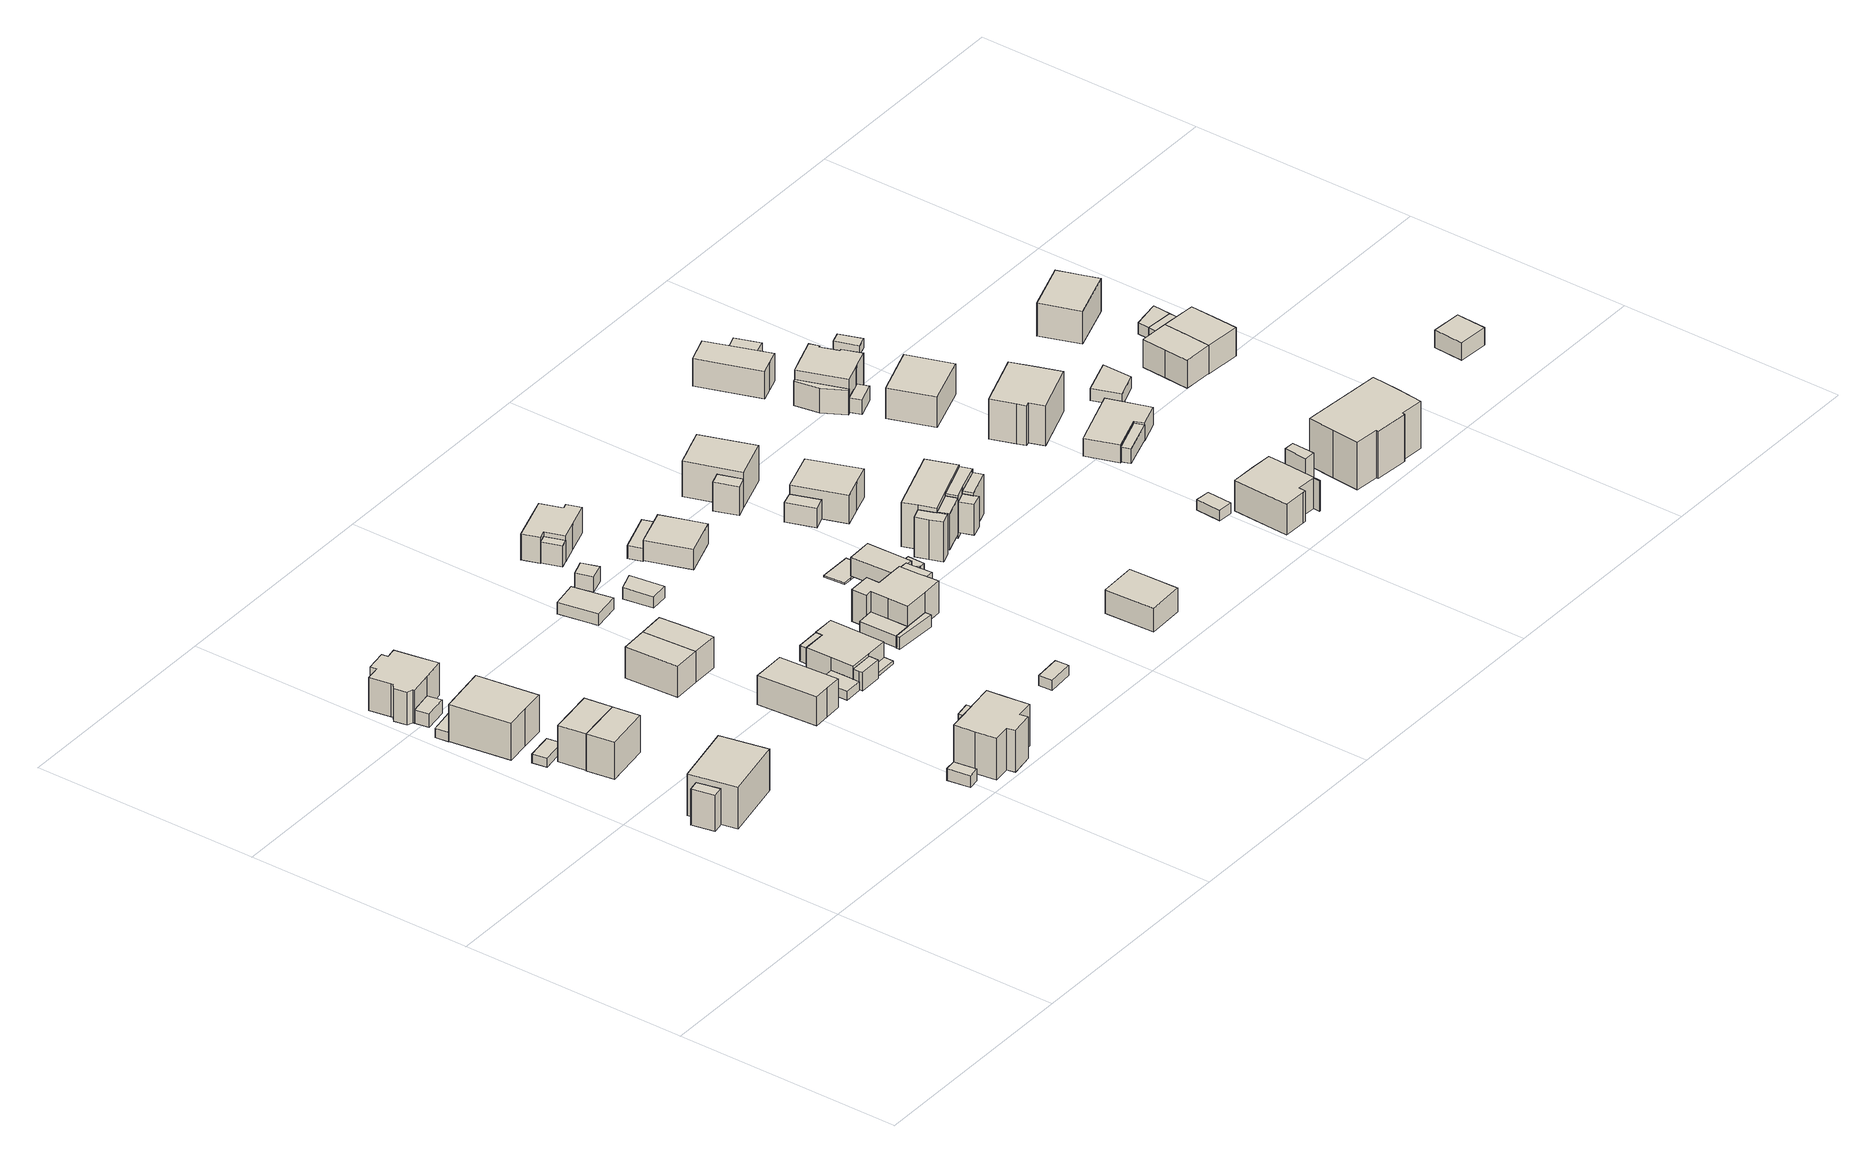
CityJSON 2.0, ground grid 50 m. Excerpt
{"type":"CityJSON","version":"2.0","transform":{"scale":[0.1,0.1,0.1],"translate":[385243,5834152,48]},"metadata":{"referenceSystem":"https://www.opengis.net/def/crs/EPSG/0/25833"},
"CityObjects":{
"building1":{"type":"Building","attributes":{"Gemeindeschluessel":"11000012","function":"31001_1010"},"address":[{"country":"Germany","locality":"Berlin","thoroughfareNumber":"21","thoroughfareName":"Schwarzkittelweg"}],"children":["building1-1","building1-2"]},
"building1-1":{"type":"BuildingPart","attributes":{"BezugspunktDach":"2200","measuredHeight":10.91,"storeysAboveGround":2},"parents":["building1"],"geometry":[{"type":"MultiSurface","lod":"1","boundaries":[[[0,1,2,3]],[[4,5,6,7]],[[4,7,3,2]],[[5,4,2,1]],[[6,5,1,0]],[[7,8,9,10,11,12,6,0,3]],[[12,11,10,9,8]]]}]},
"building1-2":{"type":"BuildingPart","attributes":{"BezugspunktDach":"2200","measuredHeight":8.13,"storeysAboveGround":2},"parents":["building1"],"geometry":[{"type":"Solid","lod":"1","boundaries":[[[[13,11,10,14]],[[9,12,15,16]],[[9,16,14,10]],[[15,12,11,13]],[[16,15,13,14]],[[12,9,10,11]]]]}]},
"building2":{"type":"Building","attributes":{"Gemeindeschluessel":"11000012","BezugspunktDach":"2200","function":"31001_2463","measuredHeight":2.95,"storeysAboveGround":1},"address":[{"country":"Germany","locality":"Berlin","thoroughfareNumber":"14A (1)","thoroughfareName":"Wildkanzelweg"}],"geometry":[{"type":"Solid","lod":"1","boundaries":[[[[17,18,19,20]],[[21,22,23,24]],[[21,24,20,19]],[[22,21,19,18]],[[23,22,18,17]],[[24,23,17,20]]]]}]},
"building3":{"type":"Building","attributes":{"Gemeindeschluessel":"11000012","BezugspunktDach":"2200","function":"31001_2463","measuredHeight":2.59,"storeysAboveGround":1},"address":[{"country":"Germany","locality":"Berlin","thoroughfareNumber":"16A (1)","thoroughfareName":"Wildkanzelweg"}],"geometry":[{"type":"Solid","lod":"1","boundaries":[[[[25,26,27,28]],[[29,30,31,32]],[[29,32,28,27]],[[30,29,27,26]],[[31,30,26,25]],[[32,31,25,28]]]]}]},
"building4":{"type":"Building","attributes":{"Gemeindeschluessel":"11000012","BezugspunktDach":"2200","function":"31001_1010","measuredHeight":10.29,"storeysAboveGround":2},"address":[{"country":"Germany","locality":"Berlin","thoroughfareNumber":"14","thoroughfareName":"Wildkanzelweg"}],"geometry":[{"type":"Solid","lod":"1","boundaries":[[[[33,34,35,36,37]],[[38,39,40,41,42]],[[38,42,37,36]],[[39,38,36,35]],[[40,39,35,34]],[[41,40,34,33]],[[42,41,33,37]]]]}]},
"building5":{"type":"Building","attributes":{"Gemeindeschluessel":"11000012","BezugspunktDach":"2200","function":"31001_1010","measuredHeight":11.4,"storeysAboveGround":1},"address":[{"country":"Germany","locality":"Berlin","thoroughfareNumber":"16A","thoroughfareName":"Wildkanzelweg"}],"geometry":[{"type":"Solid","lod":"1","boundaries":[[[[43,44,45,46,47,48]],[[49,50,51,52,53,54]],[[49,54,48,47]],[[50,49,47,46]],[[51,50,46,45]],[[52,51,45,44]],[[53,52,44,43]],[[54,53,43,48]]]]}]},
"building6":{"type":"Building","attributes":{"Gemeindeschluessel":"11000012","BezugspunktDach":"2200","function":"31001_1010","measuredHeight":10.23,"storeysAboveGround":2},"address":[{"country":"Germany","locality":"Berlin","thoroughfareNumber":"14A","thoroughfareName":"Wildkanzelweg"}],"geometry":[{"type":"Solid","lod":"1","boundaries":[[[[37,35,55,56]],[[57,58,59,60]],[[57,60,56,55]],[[58,57,55,35]],[[59,58,35,37]],[[60,59,37,56]]]]}]},
"building7":{"type":"Building","attributes":{"Gemeindeschluessel":"11000012","BezugspunktDach":"2200","function":"31001_2463","measuredHeight":3.78,"storeysAboveGround":1},"address":[{"country":"Germany","locality":"Berlin","thoroughfareNumber":"18 (1)","thoroughfareName":"Wildkanzelweg"}],"geometry":[{"type":"Solid","lod":"1","boundaries":[[[[61,62,63,64]],[[65,66,67,68]],[[65,68,64,63]],[[66,65,63,62]],[[67,66,62,61]],[[68,67,61,64]]]]}]},
"building8":{"type":"Building","attributes":{"Gemeindeschluessel":"11000012","BezugspunktDach":"2200","function":"31001_1010","measuredHeight":11.16,"storeysAboveGround":1},"address":[{"country":"Germany","locality":"Berlin","thoroughfareNumber":"18","thoroughfareName":"Wildkanzelweg"}],"geometry":[{"type":"Solid","lod":"1","boundaries":[[[[69,70,71,72,73,74,75,76,77,78,79,80,81,82,83]],[[84,85,86,87,88,89,90,91,92,93,65,68,94,95,96]],[[84,96,83,82]],[[85,84,82,81]],[[86,85,81,80]],[[87,86,80,79]],[[88,87,79,78]],[[89,88,78,77]],[[90,89,77,76]],[[91,90,76,75]],[[92,91,75,74]],[[93,92,74,73]],[[65,93,73,72]],[[68,65,72,71]],[[94,68,71,70]],[[95,94,70,69]],[[96,95,69,83]]]]}]},
"building9":{"type":"Building","attributes":{"Gemeindeschluessel":"11000012","BezugspunktDach":"2200","function":"31001_2723","measuredHeight":2.92,"storeysAboveGround":1},"address":[{"country":"Germany","locality":"Berlin","thoroughfareNumber":"22 (1)","thoroughfareName":"Schwarzkittelweg"}],"geometry":[{"type":"Solid","lod":"1","boundaries":[[[[97,98,99,100]],[[101,102,103,104]],[[101,104,100,99]],[[102,101,99,98]],[[103,102,98,97]],[[104,103,97,100]]]]}]},
"building10":{"type":"Building","attributes":{"Gemeindeschluessel":"11000012","BezugspunktDach":"2200","function":"31001_1010","measuredHeight":12.11,"storeysAboveGround":2},"address":[{"country":"Germany","locality":"Berlin","thoroughfareNumber":"24","thoroughfareName":"Schwarzkittelweg"}],"geometry":[{"type":"Solid","lod":"1","boundaries":[[[[105,106,107,108,109,110,111,112,113,114,115,116]],[[117,118,119,120,121,122,123,124,125,126,127,128]],[[117,128,116,115]],[[118,117,115,114]],[[119,118,114,113]],[[120,119,113,112]],[[121,120,112,111]],[[122,121,111,110]],[[123,122,110,109]],[[124,123,109,108]],[[125,124,108,107]],[[126,125,107,106]],[[127,126,106,105]],[[128,127,105,116]]]]}]},
"building11":{"type":"Building","attributes":{"Gemeindeschluessel":"11000012","BezugspunktDach":"2200","function":"31001_1010","measuredHeight":8.28,"storeysAboveGround":1},"address":[{"country":"Germany","locality":"Berlin","thoroughfareNumber":"23","thoroughfareName":"Schwarzkittelweg"}],"geometry":[{"type":"Solid","lod":"1","boundaries":[[[[129,130,131,132]],[[133,134,135,136]],[[133,136,132,131]],[[134,133,131,130]],[[135,134,130,129]],[[136,135,129,132]]]]}]},
"building12":{"type":"Building","attributes":{"Gemeindeschluessel":"11000012","BezugspunktDach":"2200","function":"51009_1610","measuredHeight":8.07,"storeysAboveGround":0},"address":[{"country":"Germany","locality":"Berlin"}],"geometry":[{"type":"Solid","lod":"1","boundaries":[[[[137,138,139,140]],[[141,142,143,144]],[[141,144,140,139]],[[142,141,139,138]],[[143,142,138,137]],[[144,143,137,140]]]]}]},
"building13":{"type":"Building","attributes":{"Gemeindeschluessel":"11000012","BezugspunktDach":"2200","function":"31001_1010","measuredHeight":8.11,"storeysAboveGround":2},"address":[{"country":"Germany","locality":"Berlin","thoroughfareNumber":"23B","thoroughfareName":"Schwarzkittelweg"}],"geometry":[{"type":"Solid","lod":"1","boundaries":[[[[145,146,147,148,149,150]],[[151,152,153,154,155,156]],[[151,156,150,149]],[[152,151,149,148]],[[153,152,148,147]],[[154,153,147,146]],[[155,154,146,145]],[[156,155,145,150]]]]}]},
"building14":{"type":"Building","attributes":{"Gemeindeschluessel":"11000012","BezugspunktDach":"2200","function":"31001_1010","measuredHeight":8.26,"storeysAboveGround":1},"address":[{"country":"Germany","locality":"Berlin","thoroughfareNumber":"23A","thoroughfareName":"Schwarzkittelweg"}],"geometry":[{"type":"Solid","lod":"1","boundaries":[[[[157,130,158,159,160,131]],[[161,162,163,134,164,133]],[[161,133,131,160]],[[162,161,160,159]],[[163,162,159,158]],[[134,163,158,130]],[[164,134,130,157]],[[133,164,157,131]]]]}]},
"building15":{"type":"Building","attributes":{"Gemeindeschluessel":"11000012","BezugspunktDach":"2200","function":"31001_2463","measuredHeight":3.51,"storeysAboveGround":1},"address":[{"country":"Germany","locality":"Berlin","thoroughfareNumber":"25 (1)","thoroughfareName":"Schwarzkittelweg"}],"geometry":[{"type":"Solid","lod":"1","boundaries":[[[[165,166,167,168,169]],[[170,171,172,173,174]],[[170,174,169,168]],[[171,170,168,167]],[[172,171,167,166]],[[173,172,166,165]],[[174,173,165,169]]]]}]},
"building16":{"type":"Building","attributes":{"Gemeindeschluessel":"11000012","BezugspunktDach":"2200","function":"31001_1010","measuredHeight":2.67,"storeysAboveGround":1},"address":[{"country":"Germany","locality":"Berlin","thoroughfareNumber":"16","thoroughfareName":"Wildkanzelweg"}],"geometry":[{"type":"Solid","lod":"1","boundaries":[[[[175,176,177,178]],[[179,180,181,182]],[[179,182,178,177]],[[180,179,177,176]],[[181,180,176,175]],[[182,181,175,178]]]]}]},
"building17":{"type":"Building","attributes":{"Gemeindeschluessel":"11000012","BezugspunktDach":"2200","function":"51009_1610","measuredHeight":3.62,"storeysAboveGround":0},"address":[{"country":"Germany","locality":"Berlin"}],"geometry":[{"type":"Solid","lod":"1","boundaries":[[[[183,184,185,186]],[[187,188,189,190]],[[187,190,186,185]],[[188,187,185,184]],[[189,188,184,183]],[[190,189,183,186]]]]}]},
"building18":{"type":"Building","attributes":{"Gemeindeschluessel":"11000012","function":"31001_1010"},"address":[{"country":"Germany","locality":"Berlin","thoroughfareNumber":"25","thoroughfareName":"Schwarzkittelweg"}],"children":["building18-1","building18-2"]},
"building18-1":{"type":"BuildingPart","attributes":{"BezugspunktDach":"2200","measuredHeight":5.23,"storeysAboveGround":1},"parents":["building18"],"geometry":[{"type":"MultiSurface","lod":"1","boundaries":[[[191,192,193,194,195,196,197,198,199,200]],[[201,202,203,204,205,206,207,208,209,210]],[[201,210,200,199]],[[202,201,199,198]],[[203,202,198,197]],[[204,203,197,196]],[[205,204,196,195]],[[206,205,195,194]],[[207,206,194,193]],[[208,211,212,193,192]],[[209,208,192,191]],[[210,209,191,200]],[[212,211,208,207]]]}]},
"building18-2":{"type":"BuildingPart","attributes":{"BezugspunktDach":"2200","measuredHeight":4.21,"storeysAboveGround":1},"parents":["building18"],"geometry":[{"type":"MultiSurface","lod":"1","boundaries":[[[213,214,215,216,211]],[[206,217,218,219,208]],[[206,207,212,216]],[[217,206,216,215]],[[218,217,215,214]],[[219,218,214,213]],[[208,219,213,211]],[[208,211,212,207]]]}]},
"building19":{"type":"Building","attributes":{"Gemeindeschluessel":"11000012","BezugspunktDach":"2200","function":"51009_1610","measuredHeight":0.696,"storeysAboveGround":0},"address":[{"country":"Germany","locality":"Berlin"}],"geometry":[{"type":"Solid","lod":"1","boundaries":[[[[220,221,222,223]],[[224,225,226,227]],[[224,227,223,222]],[[225,224,222,221]],[[226,225,221,220]],[[227,226,220,223]]]]}]},
"building20":{"type":"Building","attributes":{"Gemeindeschluessel":"11000012","BezugspunktDach":"2200","function":"31001_1310","measuredHeight":2.67,"storeysAboveGround":1},"address":[{"country":"Germany","locality":"Berlin","thoroughfareNumber":"5A (2)","thoroughfareName":"Geierpfad"}],"geometry":[{"type":"Solid","lod":"1","boundaries":[[[[228,229,230,231]],[[232,233,234,235]],[[232,235,231,230]],[[233,232,230,229]],[[234,233,229,228]],[[235,234,228,231]]]]}]},
"building21":{"type":"Building","attributes":{"Gemeindeschluessel":"11000012","BezugspunktDach":"2200","function":"31001_2463","measuredHeight":3.79,"storeysAboveGround":1},"address":[{"country":"Germany","locality":"Berlin","thoroughfareNumber":"7A (1)","thoroughfareName":"Geierpfad"}],"geometry":[{"type":"Solid","lod":"1","boundaries":[[[[236,237,238,239]],[[240,241,242,243]],[[240,243,239,238]],[[241,240,238,237]],[[242,241,237,236]],[[243,242,236,239]]]]}]},
"building22":{"type":"Building","attributes":{"Gemeindeschluessel":"11000012","BezugspunktDach":"2200","function":"31001_2463","measuredHeight":2.33,"storeysAboveGround":1},"address":[{"country":"Germany","locality":"Berlin","thoroughfareNumber":"26 (1)","thoroughfareName":"Schwarzkittelweg"}],"geometry":[{"type":"Solid","lod":"1","boundaries":[[[[244,245,246,247]],[[248,249,250,251]],[[248,251,247,246]],[[249,248,246,245]],[[250,249,245,244]],[[251,250,244,247]]]]}]},
"building23":{"type":"Building","attributes":{"Gemeindeschluessel":"11000012","BezugspunktDach":"2200","function":"31001_2463","measuredHeight":2.65,"storeysAboveGround":1},"address":[{"country":"Germany","locality":"Berlin","thoroughfareNumber":"27 (1)","thoroughfareName":"Schwarzkittelweg"}],"geometry":[{"type":"Solid","lod":"1","boundaries":[[[[252,253,254,255,256]],[[257,258,259,260,261]],[[257,261,256,255]],[[258,257,255,254]],[[259,258,254,253]],[[260,259,253,252]],[[261,260,252,256]]]]}]},
"building24":{"type":"Building","attributes":{"Gemeindeschluessel":"11000012","BezugspunktDach":"2200","function":"51009_1610","measuredHeight":2.73,"storeysAboveGround":0},"address":[{"country":"Germany","locality":"Berlin"}],"geometry":[{"type":"Solid","lod":"1","boundaries":[[[[262,263,264,253,252]],[[265,266,267,268,269]],[[265,269,252,253]],[[266,265,253,264]],[[267,266,264,263]],[[268,267,263,262]],[[269,268,262,252]]]]}]},
"building25":{"type":"Building","attributes":{"Gemeindeschluessel":"11000012","BezugspunktDach":"2200","function":"51009_1610","measuredHeight":4.79,"storeysAboveGround":0},"address":[{"country":"Germany","locality":"Berlin"}],"geometry":[{"type":"Solid","lod":"1","boundaries":[[[[270,271,272,273]],[[274,275,276,277]],[[274,277,273,272]],[[275,274,272,271]],[[276,275,271,270]],[[277,276,270,273]]]]}]},
"building26":{"type":"Building","attributes":{"Gemeindeschluessel":"11000012","BezugspunktDach":"2200","function":"31001_1010","measuredHeight":7.4,"storeysAboveGround":1},"address":[{"country":"Germany","locality":"Berlin","thoroughfareNumber":"7A","thoroughfareName":"Geierpfad"}],"geometry":[{"type":"Solid","lod":"1","boundaries":[[[[278,279,280,281,282,283,284,285,286,287]],[[288,289,290,291,292,293,294,295,296,297]],[[288,297,287,286]],[[289,288,286,285]],[[290,289,285,284]],[[291,290,284,283]],[[292,291,283,282]],[[293,292,282,281]],[[294,293,281,280]],[[295,294,280,279]],[[296,295,279,278]],[[297,296,278,287]]]]}]},
"building27":{"type":"Building","attributes":{"Gemeindeschluessel":"11000012","function":"31001_1010"},"address":[{"country":"Germany","locality":"Berlin","thoroughfareNumber":"27","thoroughfareName":"Schwarzkittelweg"}],"children":["building27-1","building27-2"]},
"building27-1":{"type":"BuildingPart","attributes":{"BezugspunktDach":"2200","measuredHeight":9.4,"storeysAboveGround":2},"parents":["building27"],"geometry":[{"type":"MultiSurface","lod":"1","boundaries":[[[298,299,300,301,302,303,304,305,306,307,308,309,310]],[[311,312,313,314,315,316,317,318,259,319,258,257,320]],[[311,320,310,309]],[[312,311,309,308]],[[313,312,308,307]],[[314,313,307,306]],[[321,322,306,305]],[[316,323,321,315,305,304]],[[317,316,304,303]],[[318,317,303,302]],[[259,318,302,301]],[[319,259,301,300]],[[258,319,300,299]],[[257,258,299,298]],[[320,257,298,310]],[[315,314,322,321]],[[315,321,323,316]]]}]},
"building27-2":{"type":"BuildingPart","attributes":{"BezugspunktDach":"2200","measuredHeight":6.87,"storeysAboveGround":2},"parents":["building27"],"geometry":[{"type":"MultiSurface","lod":"1","boundaries":[[[323,324,325,326,322]],[[327,328,329,316,314]],[[327,314,322,326]],[[328,327,326,325]],[[329,328,325,324]],[[316,329,324,323]],[[314,316,315,314,322]],[[322,314,315,321]],[[323,321,315,316]]]}]},
"building28":{"type":"Building","attributes":{"Gemeindeschluessel":"11000012","BezugspunktDach":"2200","function":"31001_2463","measuredHeight":3.02,"storeysAboveGround":1},"address":[{"country":"Germany","locality":"Berlin","thoroughfareNumber":"5A (1)","thoroughfareName":"Geierpfad"}],"geometry":[{"type":"Solid","lod":"1","boundaries":[[[[330,331,332,333]],[[334,335,336,337]],[[334,337,333,332]],[[335,334,332,331]],[[336,335,331,330]],[[337,336,330,333]]]]}]},
"building29":{"type":"Building","attributes":{"Gemeindeschluessel":"11000012","BezugspunktDach":"2200","function":"31001_1010","measuredHeight":5.85,"storeysAboveGround":1},"address":[{"country":"Germany","locality":"Berlin","thoroughfareNumber":"5A","thoroughfareName":"Geierpfad"}],"geometry":[{"type":"Solid","lod":"1","boundaries":[[[[338,339,340,341]],[[342,343,344,345]],[[342,345,341,340]],[[343,342,340,339]],[[344,343,339,338]],[[345,344,338,341]]]]}]},
"building30":{"type":"Building","attributes":{"Gemeindeschluessel":"11000012","BezugspunktDach":"2200","function":"31001_2721","measuredHeight":5,"storeysAboveGround":1},"address":[{"country":"Germany","locality":"Berlin","thoroughfareNumber":"27 (2)","thoroughfareName":"Schwarzkittelweg"}],"geometry":[{"type":"Solid","lod":"1","boundaries":[[[[346,347,348,349,350,351,352,353,354]],[[355,356,357,358,359,360,361,362,363]],[[355,363,354,353]],[[356,355,353,352]],[[357,356,352,351]],[[358,357,351,350]],[[359,358,350,349]],[[360,359,349,348]],[[361,360,348,347]],[[362,361,347,346]],[[363,362,346,354]]]]}]},
"building31":{"type":"Building","attributes":{"Gemeindeschluessel":"11000012","BezugspunktDach":"2200","function":"51009_1610","measuredHeight":0.412,"storeysAboveGround":0},"address":[{"country":"Germany","locality":"Berlin"}],"geometry":[{"type":"Solid","lod":"1","boundaries":[[[[364,365,366,367,368]],[[369,370,371,372,373]],[[369,373,368,367]],[[370,369,367,366]],[[371,370,366,365]],[[372,371,365,364]],[[373,372,364,368]]]]}]},
"building32":{"type":"Building","attributes":{"Gemeindeschluessel":"11000012","BezugspunktDach":"2200","function":"51009_1610","measuredHeight":3.02,"storeysAboveGround":0},"address":[{"country":"Germany","locality":"Berlin"}],"geometry":[{"type":"Solid","lod":"1","boundaries":[[[[374,375,376,377]],[[359,378,379,360]],[[359,360,377,376]],[[378,359,376,375]],[[379,378,375,374]],[[360,379,374,377]]]]}]},
"building33":{"type":"Building","attributes":{"Gemeindeschluessel":"11000012","BezugspunktDach":"2200","function":"31001_2723","measuredHeight":2.95,"storeysAboveGround":1},"address":[{"country":"Germany","locality":"Berlin","thoroughfareNumber":"27 (3)","thoroughfareName":"Schwarzkittelweg"}],"geometry":[{"type":"Solid","lod":"1","boundaries":[[[[376,375,380,381,382]],[[383,384,378,359,358]],[[383,358,382,381]],[[384,383,381,380]],[[378,384,380,375]],[[359,378,375,376]],[[358,359,376,382]]]]}]},
"building34":{"type":"Building","attributes":{"Gemeindeschluessel":"11000012","BezugspunktDach":"2200","function":"31001_1010","measuredHeight":6.52,"storeysAboveGround":1},"address":[{"country":"Germany","locality":"Berlin","thoroughfareNumber":"30","thoroughfareName":"Schwarzkittelweg"}],"geometry":[{"type":"Solid","lod":"1","boundaries":[[[[385,386,387,388]],[[389,390,391,392]],[[389,392,388,387]],[[390,389,387,386]],[[391,390,386,385]],[[392,391,385,388]]]]}]},
"building35":{"type":"Building","attributes":{"Gemeindeschluessel":"11000012","function":"31001_1010"},"address":[{"country":"Germany","locality":"Berlin","thoroughfareNumber":"1","thoroughfareName":"Geierpfad"}],"children":["building35-1","building35-2","building35-3","building35-4","building35-5","building35-6"]},
"building35-1":{"type":"BuildingPart","attributes":{"BezugspunktDach":"2200","measuredHeight":10.46,"storeysAboveGround":2},"parents":["building35"],"geometry":[{"type":"MultiSurface","lod":"1","boundaries":[[[393,394,395,396,397,398]],[[399,400,401,402,403,404]],[[399,404,398,397]],[[400,399,397,396]],[[405,406,407,396,395]],[[408,409,410,395,394]],[[402,401,411,412]],[[413,414,415,394,393]],[[404,403,393,398]],[[401,400,407,406,405]],[[412,411,410,409,408]],[[403,416,417,414,413]],[[417,402,415,414]]]}]},
"building35-2":{"type":"BuildingPart","attributes":{"BezugspunktDach":"2200","measuredHeight":9.6,"storeysAboveGround":2},"parents":["building35"],"geometry":[{"type":"MultiSurface","lod":"1","boundaries":[[[418,419,420,415,414,413,421]],[[403,417,402,422,423,424,425]],[[403,425,421,413]],[[422,402,412,426]],[[423,422,420,419]],[[424,423,419,418]],[[425,424,418,421]],[[417,403,413,414]],[[415,402,417,414]],[[426,412,415,420]]]}]},
"building35-3":{"type":"BuildingPart","attributes":{"BezugspunktDach":"2200","measuredHeight":9.76,"storeysAboveGround":2},"parents":["building35"],"geometry":[{"type":"MultiSurface","lod":"1","boundaries":[[[427,428,429,407,406]],[[400,430,431,432,401]],[[430,400,407,429]],[[431,433,434,429,428]],[[435,436,437,438,432,431,428,427]],[[409,439,440,427,406]],[[401,432,440,411]],[[406,407,400,401]],[[430,434,433,431]],[[438,437,436,435]],[[411,440,439,409]]]}]},
"building35-4":{"type":"BuildingPart","attributes":{"BezugspunktDach":"2200","measuredHeight":9.3,"storeysAboveGround":2},"parents":["building35"],"geometry":[{"type":"MultiSurface","lod":"1","boundaries":[[[441,442,434,433]],[[430,443,444,431]],[[443,430,434,442]],[[444,443,442,441]],[[431,444,445,437,436,446,441,433]],[[433,434,430,431]],[[446,436,437,445]]]}]},
"building35-5":{"type":"BuildingPart","attributes":{"BezugspunktDach":"2200","measuredHeight":6.97,"storeysAboveGround":2},"parents":["building35"],"geometry":[{"type":"Solid","lod":"1","boundaries":[[[[447,448,446,436,435]],[[437,445,449,450,438]],[[449,445,446,448]],[[450,449,448,447]],[[438,450,447,435]],[[437,438,435,436]],[[437,436,446,445]]]]}]},
"building35-6":{"type":"BuildingPart","attributes":{"BezugspunktDach":"2200","measuredHeight":8.39,"storeysAboveGround":2},"parents":["building35"],"geometry":[{"type":"MultiSurface","lod":"1","boundaries":[[[451,452,439,409,408]],[[411,440,453,426,412]],[[453,440,439,452]],[[426,453,452,451]],[[415,420,426,451,408]],[[411,412,408,409,454]],[[411,409,439,440]],[[412,426,420,415]]]}]},
"building36":{"type":"Building","attributes":{"Gemeindeschluessel":"11000012","function":"31001_1010"},"address":[{"country":"Germany","locality":"Berlin","thoroughfareNumber":"3","thoroughfareName":"Geierpfad"}],"children":["building36-1","building36-2"]},
"building36-1":{"type":"BuildingPart","attributes":{"BezugspunktDach":"2200","measuredHeight":8.59,"storeysAboveGround":1},"parents":["building36"],"geometry":[{"type":"MultiSurface","lod":"1","boundaries":[[[455,456,457,458,459]],[[460,461,462,463,464]],[[460,464,459,458]],[[461,460,458,457]],[[462,461,457,456]],[[463,462,456,455]],[[465,466,467,463,455,459]],[[464,467,466,465]]]}]},
"building36-2":{"type":"BuildingPart","attributes":{"BezugspunktDach":"2200","measuredHeight":4.41,"storeysAboveGround":1},"parents":["building36"],"geometry":[{"type":"Solid","lod":"1","boundaries":[[[[468,466,465,469]],[[464,467,470,471]],[[464,471,469,465]],[[470,467,466,468]],[[471,470,468,469]],[[467,464,465,466]]]]}]},
"building37":{"type":"Building","attributes":{"Gemeindeschluessel":"11000012","function":"31001_1010"},"address":[{"country":"Germany","locality":"Berlin","thoroughfareNumber":"5","thoroughfareName":"Geierpfad"}],"children":["building37-1","building37-2"]},
"building37-1":{"type":"BuildingPart","attributes":{"BezugspunktDach":"2200","measuredHeight":9.47,"storeysAboveGround":1},"parents":["building37"],"geometry":[{"type":"MultiSurface","lod":"1","boundaries":[[[472,473,474,475,476,477]],[[478,479,480,481,482,483]],[[478,483,477,476]],[[479,478,476,475]],[[480,479,475,474]],[[481,480,474,473]],[[482,481,473,472]],[[483,484,485,486,482,472,477]],[[482,486,485,484]]]}]},
"building37-2":{"type":"BuildingPart","attributes":{"BezugspunktDach":"2200","measuredHeight":6.62,"storeysAboveGround":1},"parents":["building37"],"geometry":[{"type":"Solid","lod":"1","boundaries":[[[[487,486,485,488]],[[484,482,489,490]],[[484,490,488,485]],[[489,482,486,487]],[[490,489,487,488]],[[482,484,485,486]]]]}]},
"building38":{"type":"Building","attributes":{"Gemeindeschluessel":"11000012","BezugspunktDach":"2200","function":"51009_1611","measuredHeight":2.37,"storeysAboveGround":0},"address":[{"country":"Germany","locality":"Berlin"}],"geometry":[{"type":"Solid","lod":"1","boundaries":[[[[491,492,493,494]],[[495,496,497,498]],[[495,498,494,493]],[[496,495,493,492]],[[497,496,492,491]],[[498,497,491,494]]]]}]},
"building39":{"type":"Building","attributes":{"Gemeindeschluessel":"11000012","BezugspunktDach":"2200","function":"31001_1010","measuredHeight":8.6,"storeysAboveGround":1},"address":[{"country":"Germany","locality":"Berlin","thoroughfareNumber":"34","thoroughfareName":"Schwarzkittelweg"}],"geometry":[{"type":"Solid","lod":"1","boundaries":[[[[499,500,501,502,503,504,505,506,507,508,509,510]],[[511,512,513,514,515,516,517,518,519,520,521,522]],[[511,522,510,509]],[[512,511,509,508]],[[513,512,508,507]],[[514,513,507,506]],[[515,514,506,505]],[[516,515,505,504]],[[517,516,504,503]],[[518,517,503,502]],[[519,518,502,501]],[[520,519,501,500]],[[521,520,500,499]],[[522,521,499,510]]]]}]},
"building40":{"type":"Building","attributes":{"Gemeindeschluessel":"11000012","BezugspunktDach":"2200","function":"51009_1610","measuredHeight":5.6,"storeysAboveGround":0},"address":[{"country":"Germany","locality":"Berlin"}],"geometry":[{"type":"Solid","lod":"1","boundaries":[[[[523,524,525,526,527]],[[528,529,530,531,532]],[[528,532,527,526]],[[529,528,526,525]],[[530,529,525,524]],[[531,530,524,523]],[[532,531,523,527]]]]}]},
"building41":{"type":"Building","attributes":{"Gemeindeschluessel":"11000012","BezugspunktDach":"2200","function":"31001_2463","measuredHeight":3.34,"storeysAboveGround":1},"address":[{"country":"Germany","locality":"Berlin","thoroughfareNumber":"8 (1)","thoroughfareName":"Geierpfad"}],"geometry":[{"type":"Solid","lod":"1","boundaries":[[[[533,534,535,536]],[[537,538,539,540]],[[537,540,536,535]],[[538,537,535,534]],[[539,538,534,533]],[[540,539,533,536]]]]}]},
"building42":{"type":"Building","attributes":{"Gemeindeschluessel":"11000012","BezugspunktDach":"2200","function":"51009_1610","measuredHeight":3.33,"storeysAboveGround":0},"address":[{"country":"Germany","locality":"Berlin"}],"geometry":[{"type":"Solid","lod":"1","boundaries":[[[[541,542,543,544]],[[545,546,547,548]],[[545,548,544,543]],[[546,545,543,542]],[[547,546,542,541]],[[548,547,541,544]]]]}]},
"building43":{"type":"Building","attributes":{"Gemeindeschluessel":"11000012","function":"31001_1010"},"address":[{"country":"Germany","locality":"Berlin","thoroughfareNumber":"10","thoroughfareName":"Geierpfad"}],"children":["building43-1","building43-2","building43-3"]},
"building43-1":{"type":"BuildingPart","attributes":{"BezugspunktDach":"2200","measuredHeight":7.67,"storeysAboveGround":2},"parents":["building43"],"geometry":[{"type":"MultiSurface","lod":"1","boundaries":[[[549,550,551,552,553,554]],[[555,556,557,558,559,560]],[[555,560,554,553]],[[556,555,553,552]],[[557,561,562,563,564,565,556,552,551],[566,567,568,569]],[[558,557,551,550]],[[559,558,550,549]],[[560,559,549,554]],[[565,564,563,562,561]],[[568,567,566,569]]]}]},
"building43-2":{"type":"BuildingPart","attributes":{"BezugspunktDach":"2200","measuredHeight":5.04,"storeysAboveGround":2},"parents":["building43"],"geometry":[{"type":"MultiSurface","lod":"1","boundaries":[[[563,570,571,564]],[[572,573,562,565]],[[572,565,574,567,575,576,568,564,571]],[[573,572,571,570]],[[562,573,570,563]],[[568,576,575,567,574]],[[565,562,563,564]]]}]},
"building43-3":{"type":"BuildingPart","attributes":{"BezugspunktDach":"2200","measuredHeight":2.41,"storeysAboveGround":2},"parents":["building43"],"geometry":[{"type":"MultiSurface","lod":"1","boundaries":[[[568,576,577,569]],[[578,575,567,566]],[[578,566,569,577]],[[575,578,577,576]],[[567,575,576,568,579]],[[566,567,568,569]]]}]},
"building44":{"type":"Building","attributes":{"Gemeindeschluessel":"11000012","BezugspunktDach":"2200","function":"31001_1010","measuredHeight":10.61,"storeysAboveGround":2},"address":[{"country":"Germany","locality":"Berlin","thoroughfareNumber":"8","thoroughfareName":"Geierpfad"}],"geometry":[{"type":"Solid","lod":"1","boundaries":[[[[580,581,582,583,584,585,586,587,588,589,590]],[[591,592,593,594,595,596,597,598,599,529,528]],[[591,528,590,589]],[[592,591,589,588]],[[593,592,588,587]],[[594,593,587,586]],[[595,594,586,585]],[[596,595,585,584]],[[597,596,584,583]],[[598,597,583,582]],[[599,598,582,581]],[[529,599,581,580]],[[528,529,580,590]]]]}]},
"building45":{"type":"Building","attributes":{"Gemeindeschluessel":"11000012","BezugspunktDach":"2200","function":"31001_1010","measuredHeight":9.54,"storeysAboveGround":1},"address":[{"country":"Germany","locality":"Berlin","thoroughfareNumber":"6","thoroughfareName":"Geierpfad"}],"geometry":[{"type":"Solid","lod":"1","boundaries":[[[[600,601,602,603]],[[604,605,606,607]],[[604,607,603,602]],[[605,604,602,601]],[[606,605,601,600]],[[607,606,600,603]]]]}]},
"building46":{"type":"Building","attributes":{"Gemeindeschluessel":"11000012","BezugspunktDach":"2200","function":"51009_1610","measuredHeight":3.8,"storeysAboveGround":0},"address":[{"country":"Germany","locality":"Berlin"}],"geometry":[{"type":"Solid","lod":"1","boundaries":[[[[608,609,610,611]],[[612,613,614,615]],[[612,615,611,610]],[[613,612,610,609]],[[614,613,609,608]],[[615,614,608,611]]]]}]},
"building47":{"type":"Building","attributes":{"Gemeindeschluessel":"11000012","BezugspunktDach":"2200","function":"51009_1611","measuredHeight":5.61,"storeysAboveGround":0},"address":[{"country":"Germany","locality":"Berlin"}],"geometry":[{"type":"Solid","lod":"1","boundaries":[[[[616,617,618,619]],[[620,621,622,623]],[[620,623,619,618]],[[621,620,618,617]],[[622,621,617,616]],[[623,622,616,619]]]]}]},
"building48":{"type":"Building","attributes":{"Gemeindeschluessel":"11000012","BezugspunktDach":"2200","function":"31001_1010","measuredHeight":11.68,"storeysAboveGround":1},"address":[{"country":"Germany","locality":"Berlin","thoroughfareNumber":"4","thoroughfareName":"Geierpfad"}],"geometry":[{"type":"Solid","lod":"1","boundaries":[[[[624,625,626,627,628,629,630,631]],[[632,633,634,635,636,637,638,639]],[[632,639,631,630]],[[633,632,630,629]],[[634,633,629,628]],[[635,634,628,627]],[[636,635,627,626]],[[637,636,626,625]],[[638,637,625,624]],[[639,638,624,631]]]]}]},
"building49":{"type":"Building","attributes":{"Gemeindeschluessel":"11000012","BezugspunktDach":"2200","function":"31001_1010","measuredHeight":4.06,"storeysAboveGround":1},"address":[{"country":"Germany","locality":"Berlin","thoroughfareNumber":"2","thoroughfareName":"Geierpfad"}],"geometry":[{"type":"Solid","lod":"1","boundaries":[[[[640,641,642,643,644,645]],[[646,647,648,649,650,651]],[[646,651,645,644]],[[647,646,644,643]],[[648,647,643,642]],[[649,648,642,641]],[[650,649,641,640]],[[651,650,640,645]]]]}]},
"building50":{"type":"Building","attributes":{"Gemeindeschluessel":"11000012","BezugspunktDach":"2200","function":"31001_2463","measuredHeight":2.12,"storeysAboveGround":1},"address":[{"country":"Germany","locality":"Berlin","thoroughfareNumber":"8A (1)","thoroughfareName":"Geierpfad"}],"geometry":[{"type":"Solid","lod":"1","boundaries":[[[[652,653,654,655]],[[656,657,658,659]],[[656,659,655,654]],[[657,656,654,653]],[[658,657,653,652]],[[659,658,652,655]]]]}]},
"building51":{"type":"Building","attributes":{"Gemeindeschluessel":"11000012","BezugspunktDach":"2200","function":"31001_1010","measuredHeight":13.47,"storeysAboveGround":2},"address":[{"country":"Germany","locality":"Berlin","thoroughfareNumber":"63","thoroughfareName":"Bieselheider Weg"},{"country":"Germany","locality":"Berlin","thoroughfareNumber":"36","thoroughfareName":"Schwarzkittelweg"}],"geometry":[{"type":"Solid","lod":"1","boundaries":[[[[660,661,662,663,664,665,666,667,668,669]],[[670,671,672,673,674,675,676,677,678,679]],[[670,679,669,668]],[[671,670,668,667]],[[672,671,667,666]],[[673,672,666,665]],[[674,673,665,664]],[[675,674,664,663]],[[676,675,663,662]],[[677,676,662,661]],[[678,677,661,660]],[[679,678,660,669]]]]}]},
"building52":{"type":"Building","attributes":{"Gemeindeschluessel":"11000012","BezugspunktDach":"2200","function":"31001_2463","measuredHeight":2.66,"storeysAboveGround":1},"address":[{"country":"Germany","locality":"Berlin","thoroughfareNumber":"2 (1)","thoroughfareName":"Geierpfad"}],"geometry":[{"type":"Solid","lod":"1","boundaries":[[[[680,681,682,683]],[[684,685,686,687]],[[684,687,683,682]],[[685,684,682,681]],[[686,685,681,680]],[[687,686,680,683]]]]}]},
"building53":{"type":"Building","attributes":{"Gemeindeschluessel":"11000012","BezugspunktDach":"2200","function":"31001_1010","measuredHeight":8.88,"storeysAboveGround":1},"address":[{"country":"Germany","locality":"Berlin","thoroughfareNumber":"33","thoroughfareName":"Schwarzkittelweg"}],"geometry":[{"type":"Solid","lod":"1","boundaries":[[[[688,689,690,691,692,693]],[[694,695,696,697,698,699]],[[694,699,693,692]],[[695,694,692,691]],[[696,695,691,690]],[[697,696,690,689]],[[698,697,689,688]],[[699,698,688,693]]]]}]},
"building54":{"type":"Building","attributes":{"Gemeindeschluessel":"11000012","BezugspunktDach":"2200","function":"31001_1010","measuredHeight":8.98,"storeysAboveGround":1},"address":[{"country":"Germany","locality":"Berlin","thoroughfareNumber":"65","thoroughfareName":"Bieselheider Weg"}],"geometry":[{"type":"Solid","lod":"1","boundaries":[[[[700,701,702,690,688]],[[703,704,705,706,707]],[[703,707,688,690]],[[704,703,690,702]],[[705,704,702,701]],[[706,705,701,700]],[[707,706,700,688]]]]}]},
"building55":{"type":"Building","attributes":{"Gemeindeschluessel":"11000012","BezugspunktDach":"2200","function":"31001_1010","measuredHeight":10.04,"storeysAboveGround":1},"address":[{"country":"Germany","locality":"Berlin","thoroughfareNumber":"4A","thoroughfareName":"Geierpfad"}],"geometry":[{"type":"Solid","lod":"1","boundaries":[[[[708,709,710,711,712]],[[713,714,715,716,717]],[[713,717,712,711]],[[714,713,711,710]],[[715,714,710,709]],[[716,715,709,708]],[[717,716,708,712]]]]}]},
"building56":{"type":"Building","attributes":{"Gemeindeschluessel":"11000012","BezugspunktDach":"2200","function":"31001_2463","measuredHeight":2.6,"storeysAboveGround":1},"address":[{"country":"Germany","locality":"Berlin","thoroughfareNumber":"65 (1)","thoroughfareName":"Bieselheider Weg"}],"geometry":[{"type":"Solid","lod":"1","boundaries":[[[[718,719,720,721]],[[722,723,724,725]],[[722,725,721,720]],[[723,722,720,719]],[[724,723,719,718]],[[725,724,718,721]]]]}]},
"building57":{"type":"Building","attributes":{"Gemeindeschluessel":"11000012","BezugspunktDach":"2200","function":"51009_1610","measuredHeight":2.54,"storeysAboveGround":0},"address":[{"country":"Germany","locality":"Berlin"}],"geometry":[{"type":"Solid","lod":"1","boundaries":[[[[719,726,727,720]],[[728,729,723,722]],[[728,722,720,727]],[[729,728,727,726]],[[723,729,726,719]],[[722,723,719,720]]]]}]},
"building58":{"type":"Building","attributes":{"Gemeindeschluessel":"11000012","BezugspunktDach":"2200","function":"31001_2463","measuredHeight":4.98,"storeysAboveGround":1},"address":[{"country":"Germany","locality":"Berlin","thoroughfareNumber":"62 (1)","thoroughfareName":"Bieselheider Weg"}],"geometry":[{"type":"Solid","lod":"1","boundaries":[[[[730,731,732,733]],[[734,735,736,737]],[[734,737,733,732]],[[735,734,732,731]],[[736,735,731,730]],[[737,736,730,733]]]]}]}
},
"vertices":[
[118,318,96],[255,346,96],[234,450,96],[97,422,96],[234,450,1],[255,346,1],[118,318,1],[97,422,1],[108,367,1],[100,403,1],[100,403,83],[111,353,83],[111,353,1],
[86,348,83],[76,398,83],[86,348,1],[76,398,1],
[51,715,37],[109,724,37],[104,755,37],[46,747,37],[104,755,17],[109,724,17],[51,715,17],[46,747,17],
[13,917,35],[84,927,35],[80,958,35],[9,946,35],[80,958,14],[84,927,14],[13,917,14],[9,946,14],
[95,590,100],[196,604,100],[188,663,100],[137,657,100],[86,650,100],[137,657,16],[188,663,16],[196,604,16],[95,590,16],[86,650,16],
[32,785,99],[86,792,99],[139,798,99],[121,933,99],[67,925,99],[13,917,99],[67,925,15],[121,933,15],[139,798,15],[86,792,15],[32,785,15],[13,917,15],
[180,723,100],[78,710,100],[180,723,17],[188,663,17],[86,650,17],[78,710,17],
[26,972,48],[78,980,48],[72,1011,48],[21,1002,48],[72,1011,17],[78,980,17],[26,972,17],[21,1002,17],
[8,1010,92],[20,1006,92],[21,1002,92],[72,1011,92],[122,1019,92],[113,1066,92],[105,1113,92],[82,1109,92],[80,1123,92],[34,1116,92],[37,1102,92],[4,1097,92],[12,1050,92],[13,1046,92],[3,1038,92],[13,1046,17],[12,1050,17],[4,1097,17],[37,1102,17],[34,1116,17],[80,1123,17],[82,1109,17],[105,1113,17],[113,1066,17],[122,1019,17],[20,1006,17],[8,1010,17],[3,1038,17],
[472,36,41],[497,40,41],[490,89,41],[465,86,41],[490,89,14],[497,40,14],[472,36,14],[465,86,14],
[522,62,103],[528,16,103],[566,21,103],[570,3,103],[621,11,103],[618,28,103],[656,33,103],[650,79,103],[645,126,103],[596,119,103],[563,114,103],[516,108,103],[563,114,8],[596,119,8],[645,126,8],[650,79,8],[656,33,8],[618,28,8],[621,11,8],[570,3,8],[566,21,8],[528,16,8],[522,62,8],[516,108,8],
[371,645,98],[431,647,98],[424,766,98],[364,763,98],[424,766,27],[431,647,27],[371,645,27],[364,763,27],
[563,114,94],[596,119,94],[595,136,94],[561,130,94],[595,136,14],[596,119,14],[563,114,14],[561,130,14],
[458,385,86],[494,387,86],[531,388,86],[523,519,86],[486,518,86],[449,517,86],[486,518,20],[523,519,20],[531,388,20],[494,387,20],[458,385,20],[449,517,20],
[427,707,98],[490,649,98],[486,709,98],[481,769,98],[481,769,27],[486,709,27],[490,649,27],[427,707,27],
[560,389,40],[600,390,40],[600,422,40],[599,455,40],[559,454,40],[599,455,20],[600,422,20],[600,390,20],[560,389,20],[559,454,20],
[469,902,58],[529,911,58],[512,998,58],[454,988,58],[512,998,32],[529,911,32],[469,902,32],[454,988,32],
[598,512,68],[650,513,68],[650,528,68],[598,527,68],[650,528,32],[650,513,32],[598,512,32],[598,527,32],
[599,455,69],[600,404,69],[650,405,69],[651,405,69],[700,406,69],[698,529,69],[650,528,69],[650,513,69],[648,513,69],[598,512,69],[648,513,22],[650,513,22],[650,528,22],[698,529,22],[700,406,22],[651,405,22],[650,405,22],[600,404,22],[599,455,22],[598,512,22],[600,404,64],[650,405,64],
[600,390,64],[600,382,64],[651,383,64],[651,405,64],[651,383,22],[600,382,22],[600,390,22],
[651,383,34],[700,384,34],[700,406,34],[651,405,34],[700,406,27],[700,384,27],[651,383,27],[651,405,27],
[578,853,57],[618,857,57],[608,933,57],[568,919,57],[608,933,31],[618,857,31],[578,853,31],[568,919,31],
[560,980,60],[595,991,60],[583,1029,60],[550,1017,60],[583,1029,26],[595,991,26],[560,980,26],[550,1017,26],
[818,100,40],[877,104,40],[875,134,40],[816,130,40],[875,134,17],[877,104,17],[818,100,17],[816,130,17],
[752,415,50],[789,416,50],[788,501,50],[773,500,50],[750,499,50],[773,500,23],[788,501,23],[789,416,23],[752,415,23],[750,499,23],
[752,407,50],[847,403,50],[846,417,50],[789,416,22],[846,417,22],[847,403,22],[752,407,22],[752,415,22],
[591,1076,75],[609,1082,75],[595,1123,75],[577,1117,75],[595,1123,27],[609,1082,27],[591,1076,27],[577,1117,27],
[577,1117,85],[595,1123,85],[609,1082,85],[650,1095,85],[704,1113,85],[694,1144,85],[682,1140,85],[666,1187,85],[624,1173,85],[565,1154,85],[624,1173,26],[666,1187,26],[682,1140,26],[694,1144,26],[704,1113,26],[650,1095,26],[609,1082,26],[595,1123,26],[577,1117,26],[565,1154,26],
[773,500,96],[788,501,96],[789,461,96],[789,416,96],[846,417,96],[892,419,96],[890,449,96],[889,463,96],[887,507,96],[870,507,96],[821,506,96],[821,535,96],[773,534,96],[821,535,23],[821,506,23],[870,507,23],[887,507,23],[889,463,23],[890,449,23],[892,419,23],[846,417,23],[789,461,23],[773,534,23],[889,463,92],[887,507,92],[890,449,92],
[912,449,92],[909,493,92],[909,507,92],[909,507,23],[909,493,23],[912,449,23],
[693,963,59],[778,991,59],[768,1021,59],[683,992,59],[768,1021,29],[778,991,29],[693,963,29],[683,992,29],
[725,868,77],[810,897,77],[778,991,77],[693,963,77],[778,991,31],[810,897,31],[725,868,31],[693,963,31],
[870,507,88],[897,507,88],[909,507,88],[924,506,88],[924,530,88],[922,607,88],[914,607,88],[894,606,88],[866,605,88],[894,606,46],[914,607,46],[922,607,46],[924,530,46],[924,506,46],[909,507,46],[897,507,46],[870,507,46],[866,605,46],
[846,605,41],[866,605,41],[914,607,41],[914,651,41],[843,651,41],[914,651,37],[914,607,37],[866,605,37],[846,605,37],[843,651,37],
[909,493,76],[934,493,76],[924,506,76],[909,507,76],[934,493,46],[909,493,46],
[946,493,76],[946,530,76],[924,530,76],[946,530,46],[946,493,46],
[1086,60,72],[1167,63,72],[1164,173,72],[1082,170,72],[1164,173,18],[1167,63,18],[1086,60,18],[1082,170,18],
[1021,562,139],[1034,527,139],[1086,546,139],[1174,578,139],[1151,643,139],[1010,593,139],[1151,643,38],[1174,578,38],[1086,546,38],[1034,527,38],[1021,562,38],[1010,593,38],[1086,546,103],[1086,546,136],[1174,578,136],[1034,527,131],[1086,546,131],[1086,546,105],[1086,546,49],[1034,527,49],[1021,562,129],[1031,534,129],[1034,527,129],[1031,536,38],[1031,534,38],
[1006,525,129],[1016,498,129],[1041,507,129],[997,553,129],[1041,507,38],[1016,498,38],[1006,525,38],[997,553,38],[1041,507,49],
[1094,522,136],[1121,532,136],[1182,553,136],[1182,553,38],[1121,532,38],[1094,522,38],[1121,532,128],[1182,553,128],[1094,522,122],[1121,532,122],[1121,532,52],[1094,522,52],[1094,522,131],[1094,522,49],
[1128,511,128],[1189,532,128],[1189,532,38],[1128,511,38],[1128,511,52],[1128,511,122],
[1105,492,122],[1132,501,122],[1132,501,52],[1105,492,52],
[1041,507,131],[1042,504,131],[1042,504,49],[1086,546,62],
[1025,726,92],[1069,740,92],[1113,755,92],[1073,865,92],[987,837,92],[1073,865,27],[1113,755,27],[1069,740,27],[1025,726,27],[987,837,27],[987,837,71],[1008,777,71],[1008,777,27],
[979,766,71],[958,828,71],[979,766,27],[958,828,27],
[958,922,102],[1046,952,102],[1006,1068,102],[962,1053,102],[952,1049,102],[919,1038,102],[952,1049,21],[962,1053,21],[1006,1068,21],[1046,952,21],[958,922,21],[919,1038,21],[941,972,21],[941,972,87],[958,922,87],
[932,913,87],[915,963,87],[932,913,21],[915,963,21],
[1484,172,46],[1487,227,46],[1455,230,46],[1452,174,46],[1455,230,22],[1487,227,22],[1484,172,22],[1452,174,22],
[1539,43,92],[1545,43,92],[1546,58,92],[1589,56,92],[1588,41,92],[1590,41,92],[1594,111,92],[1596,145,92],[1597,166,92],[1546,169,92],[1495,171,92],[1488,45,92],[1495,171,22],[1546,169,22],[1597,166,22],[1596,145,22],[1594,111,22],[1590,41,22],[1588,41,22],[1589,56,22],[1546,58,22],[1545,43,22],[1539,43,22],[1488,45,22],
[1293,991,79],[1319,943,79],[1324,945,79],[1289,1047,79],[1284,1045,79],[1289,1047,23],[1324,945,23],[1319,943,23],[1293,991,23],[1284,1045,23],
[1332,921,59],[1378,937,59],[1370,961,59],[1324,945,59],[1370,961,26],[1378,937,26],[1332,921,26],[1324,945,26],
[1609,110,70],[1611,144,70],[1596,145,70],[1594,111,70],[1596,145,37],[1611,144,37],[1609,110,37],[1594,111,37],
[1268,1101,87],[1297,1111,87],[1327,1121,87],[1279,1256,87],[1250,1246,87],[1222,1236,87],[1250,1246,24],[1279,1256,24],[1327,1121,24],[1297,1111,24],[1268,1101,24],[1222,1236,24],[1308,1175,24],[1314,1158,24],[1314,1158,74],[1295,1210,74],[1295,1210,24],[1283,1246,25],[1295,1210,25],[1295,1210,50],[1283,1246,50],
[1356,1172,74],[1337,1226,74],[1337,1226,24],[1356,1172,24],[1295,1210,45],[1337,1226,25],[1337,1226,50],
[1324,1260,50],[1324,1260,25],[1295,1210,36],
[1324,945,101],[1365,959,101],[1370,961,101],[1410,975,101],[1395,1017,101],[1391,1015,101],[1377,1055,101],[1381,1056,101],[1374,1077,101],[1329,1061,101],[1289,1047,101],[1329,1061,23],[1374,1077,23],[1381,1056,23],[1377,1055,23],[1391,1015,23],[1395,1017,23],[1410,975,23],[1370,961,23],[1365,959,23],
[1379,780,98],[1488,817,98],[1455,914,98],[1346,876,98],[1455,914,28],[1488,817,28],[1379,780,28],[1346,876,28],
[1503,419,58],[1582,445,58],[1575,465,58],[1497,438,58],[1575,465,24],[1582,445,24],[1503,419,24],[1497,438,24],
[1666,112,83],[1669,163,83],[1646,164,83],[1642,113,83],[1646,164,26],[1669,163,26],[1666,112,26],[1642,113,26],
[1439,639,106],[1446,620,106],[1455,623,106],[1466,591,106],[1578,631,106],[1560,683,106],[1542,734,106],[1421,691,106],[1542,734,15],[1560,683,15],[1578,631,15],[1466,591,15],[1455,623,15],[1446,620,15],[1439,639,15],[1421,691,15],
[1497,438,62],[1575,465,62],[1582,445,62],[1634,463,62],[1604,555,62],[1473,509,62],[1604,555,21],[1634,463,21],[1582,445,21],[1575,465,21],[1497,438,21],[1473,509,21],
[1494,1046,42],[1518,1054,42],[1501,1103,42],[1477,1095,42],[1501,1103,21],[1518,1054,21],[1494,1046,21],[1477,1095,21],
[1757,33,116],[1757,29,116],[1832,22,116],[1833,27,116],[1885,23,116],[1891,83,116],[1896,142,116],[1715,158,116],[1709,98,116],[1704,38,116],[1709,98,8],[1715,158,8],[1896,142,8],[1891,83,8],[1885,23,8],[1833,27,8],[1832,22,8],[1757,29,8],[1757,33,8],[1704,38,8],
[1653,550,46],[1709,570,46],[1710,636,46],[1632,609,46],[1710,636,19],[1709,570,19],[1653,550,19],[1632,609,19],
[1835,481,84],[1839,535,84],[1842,589,84],[1778,593,84],[1775,539,84],[1771,485,84],[1775,539,20],[1778,593,20],[1842,589,20],[1839,535,20],[1835,481,20],[1771,485,20],
[1913,475,84],[1916,529,84],[1919,583,84],[1842,589,19],[1919,583,19],[1916,529,19],[1913,475,19],[1835,481,19],
[1775,732,93],[1883,768,93],[1869,811,93],[1854,854,93],[1746,817,93],[1854,854,18],[1869,811,18],[1883,768,18],[1775,732,18],[1746,817,18],
[1920,604,45],[1922,636,45],[1862,641,45],[1860,608,45],[1862,641,19],[1922,636,19],[1920,604,19],[1860,608,19],
[1925,676,45],[1863,666,45],[1863,666,19],[1925,676,19],
[2221,121,57],[2225,187,57],[2159,192,57],[2155,126,57],[2159,192,17],[2225,187,17],[2221,121,17],[2155,126,17]
]}
